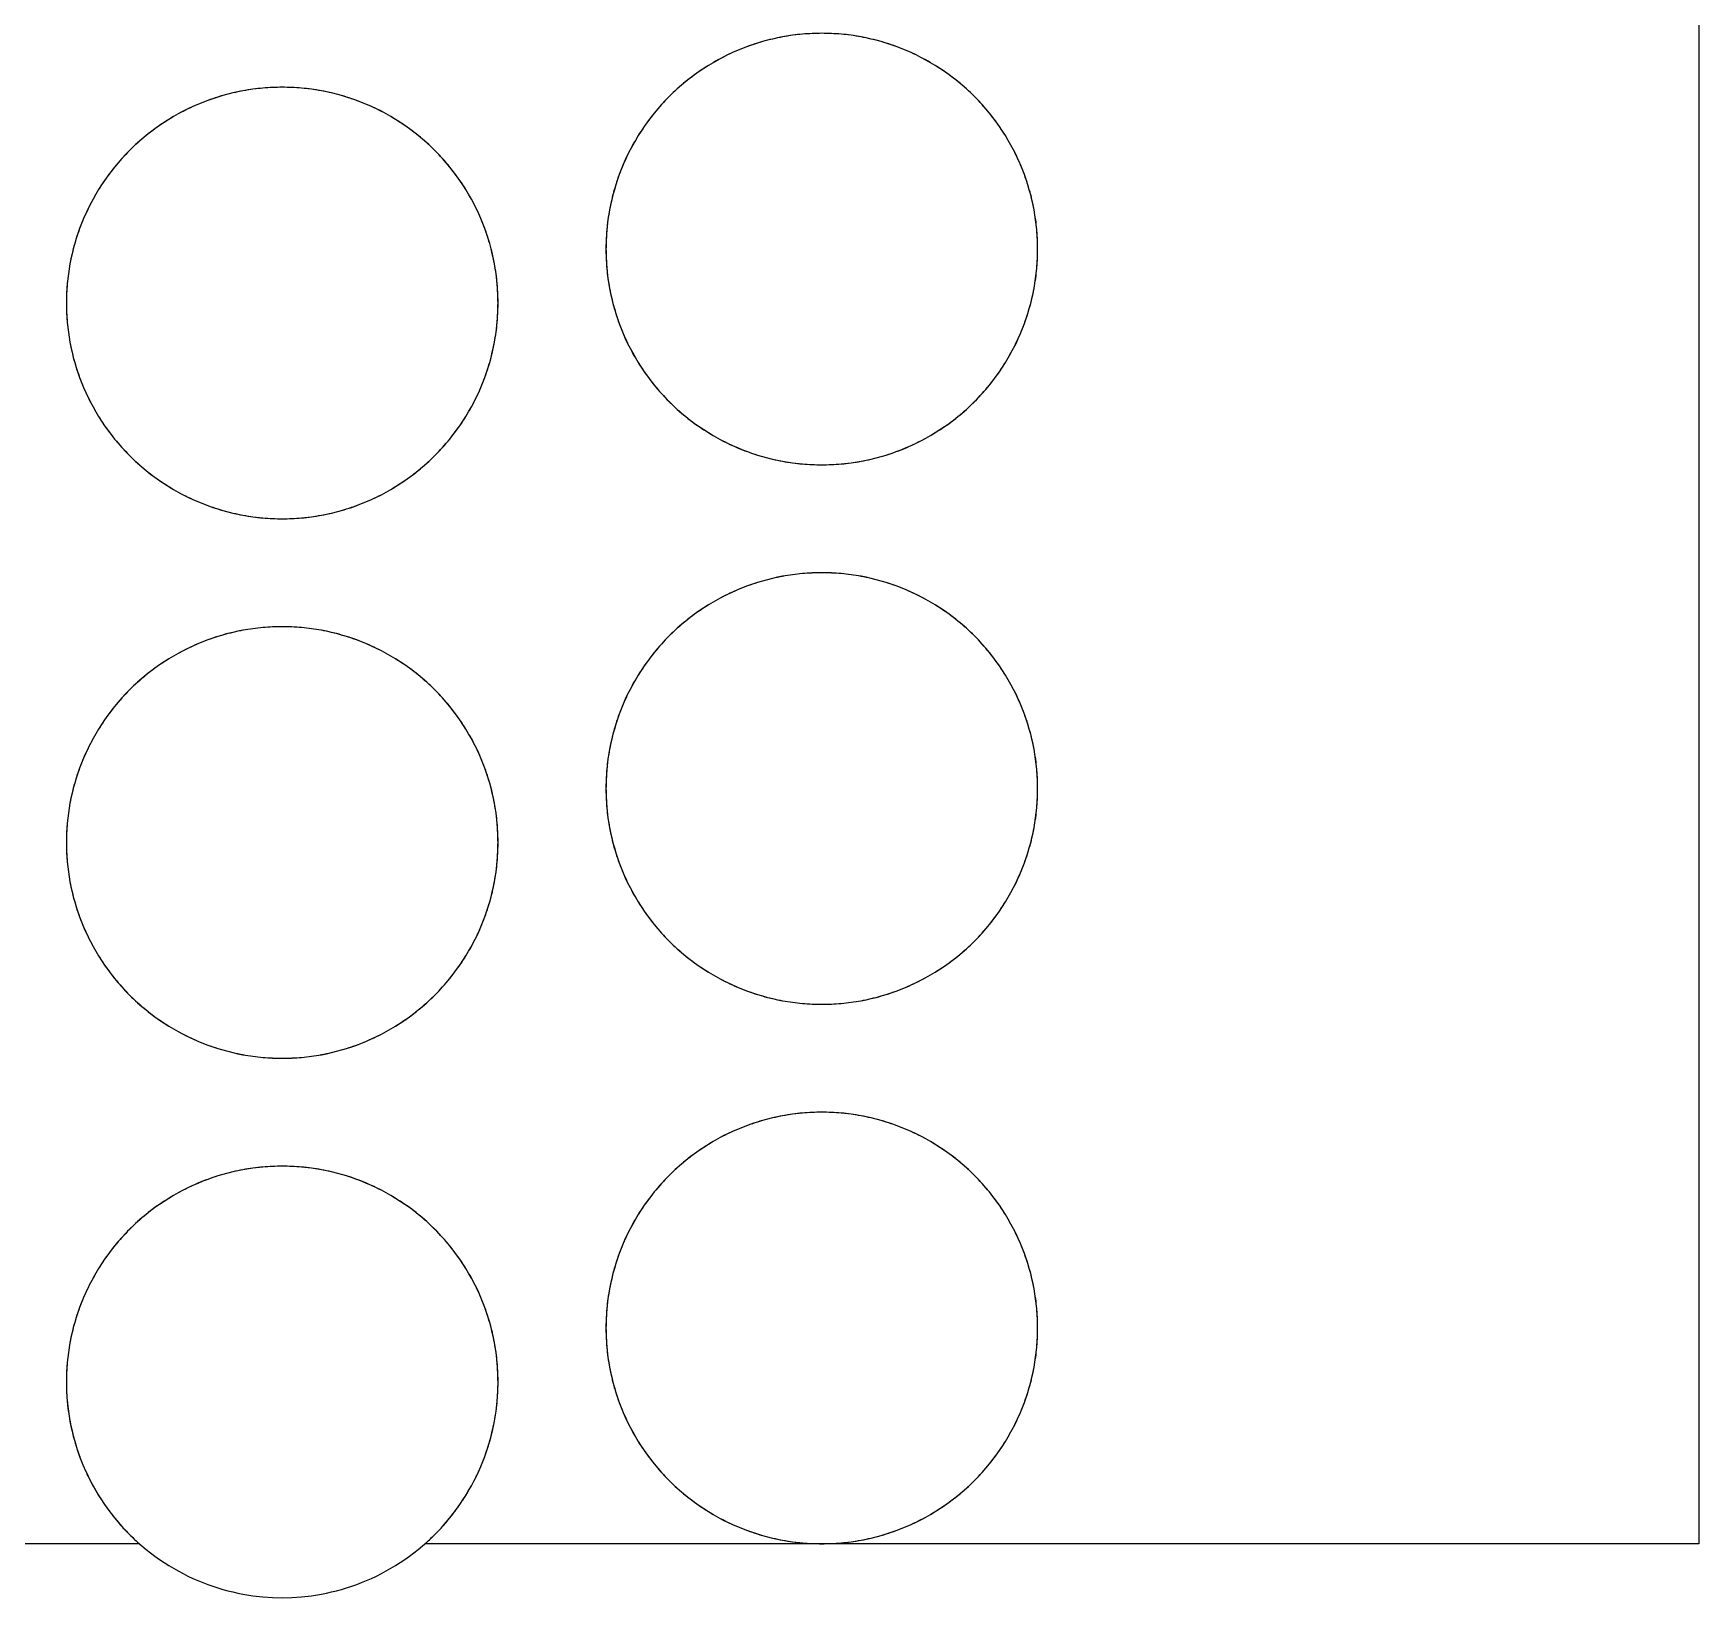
# Model space of a CAD drawing. Extents: x 85 to 185, y 98 to 200.
# Drawn here: x 160.31 to 185, y 99.2 to 122.4 of the extents above; entities that cross this region are included whole.
import ezdxf

# ---------------------------------------------------------------- set-up
doc = ezdxf.new("R2010")
doc.units = 0
doc.header["$MEASUREMENT"] = 0
doc.layers.get('0').update_dxf_attribs({"linetype": 'CONTINUOUS'})

msp = doc.modelspace()

# ---------------------------------------------------------------- linework, layer by layer
for points in [[(175.098, 200), (185, 200), (185, 100)], [(161.883, 100), (158.771, 100)], [(172, 100), (166.117, 100)], [(185, 100), (172, 100)]]:
    msp.add_lwpolyline(points)
for points in [[(175.2, 119.2), (175.197, 119.343), (175.187, 119.488), (175.17, 119.634), (175.147, 119.782), (175.132, 119.857), (175.115, 119.931), (175.097, 120.006), (175.076, 120.081), (175.054, 120.155), (175.03, 120.23), (175.004, 120.304), (174.975, 120.378), (174.945, 120.452), (174.913, 120.525), (174.879, 120.598), (174.843, 120.67), (174.804, 120.741), (174.764, 120.812), (174.722, 120.882), (174.678, 120.951), (174.633, 121.019), (174.585, 121.086), (174.536, 121.152), (174.484, 121.217), (174.431, 121.28), (174.377, 121.343), (174.321, 121.403), (174.263, 121.463), (174.203, 121.521), (174.143, 121.577), (174.08, 121.631), (174.017, 121.684), (173.952, 121.736), (173.886, 121.785), (173.819, 121.833), (173.751, 121.878), (173.682, 121.922), (173.612, 121.964), (173.541, 122.004), (173.47, 122.043), (173.398, 122.079), (173.325, 122.113), (173.252, 122.145), (173.178, 122.175), (173.104, 122.204), (173.03, 122.23), (172.955, 122.254), (172.881, 122.276), (172.806, 122.297), (172.731, 122.315), (172.657, 122.332), (172.582, 122.347), (172.434, 122.37), (172.288, 122.387), (172.143, 122.397), (172, 122.4), (171.857, 122.397), (171.712, 122.387), (171.566, 122.37), (171.418, 122.347), (171.343, 122.332), (171.269, 122.315), (171.194, 122.297), (171.119, 122.276), (171.045, 122.254), (170.97, 122.23), (170.896, 122.204), (170.822, 122.175), (170.748, 122.145), (170.675, 122.113), (170.602, 122.079), (170.53, 122.043), (170.459, 122.004), (170.388, 121.964), (170.318, 121.922), (170.249, 121.878), (170.181, 121.833), (170.114, 121.785), (170.048, 121.736), (169.983, 121.684), (169.92, 121.631), (169.857, 121.577), (169.797, 121.521), (169.737, 121.463), (169.679, 121.403), (169.623, 121.343), (169.569, 121.28), (169.516, 121.217), (169.464, 121.152), (169.415, 121.086), (169.367, 121.019), (169.322, 120.951), (169.278, 120.882), (169.236, 120.812), (169.196, 120.741), (169.157, 120.67), (169.121, 120.598), (169.087, 120.525), (169.055, 120.452), (169.025, 120.378), (168.996, 120.304), (168.97, 120.23), (168.946, 120.155), (168.924, 120.081), (168.903, 120.006), (168.885, 119.931), (168.868, 119.857), (168.853, 119.782), (168.83, 119.634), (168.813, 119.488), (168.803, 119.343), (168.8, 119.2), (168.803, 119.057), (168.813, 118.912), (168.83, 118.766), (168.853, 118.618), (168.868, 118.543), (168.885, 118.469), (168.903, 118.394), (168.924, 118.319), (168.946, 118.245), (168.97, 118.17), (168.996, 118.096), (169.025, 118.022), (169.055, 117.948), (169.087, 117.875), (169.121, 117.802), (169.157, 117.73), (169.196, 117.659), (169.236, 117.588), (169.278, 117.518), (169.322, 117.449), (169.367, 117.381), (169.415, 117.314), (169.464, 117.248), (169.516, 117.183), (169.569, 117.12), (169.623, 117.057), (169.679, 116.997), (169.737, 116.937), (169.797, 116.879), (169.857, 116.823), (169.92, 116.769), (169.983, 116.716), (170.048, 116.664), (170.114, 116.615), (170.181, 116.567), (170.249, 116.522), (170.318, 116.478), (170.388, 116.436), (170.459, 116.396), (170.53, 116.357), (170.602, 116.321), (170.675, 116.287), (170.748, 116.255), (170.822, 116.225), (170.896, 116.196), (170.97, 116.17), (171.045, 116.146), (171.119, 116.124), (171.194, 116.103), (171.269, 116.085), (171.343, 116.068), (171.418, 116.053), (171.566, 116.03), (171.712, 116.013), (171.857, 116.003), (172, 116), (172.143, 116.003), (172.288, 116.013), (172.434, 116.03), (172.582, 116.053), (172.657, 116.068), (172.731, 116.085), (172.806, 116.103), (172.881, 116.124), (172.955, 116.146), (173.03, 116.17), (173.104, 116.196), (173.178, 116.225), (173.252, 116.255), (173.325, 116.287), (173.398, 116.321), (173.47, 116.357), (173.541, 116.396), (173.612, 116.436), (173.682, 116.478), (173.751, 116.522), (173.819, 116.567), (173.886, 116.615), (173.952, 116.664), (174.017, 116.716), (174.08, 116.769), (174.143, 116.823), (174.203, 116.879), (174.263, 116.937), (174.321, 116.997), (174.377, 117.057), (174.431, 117.12), (174.484, 117.183), (174.536, 117.248), (174.585, 117.314), (174.633, 117.381), (174.678, 117.449), (174.722, 117.518), (174.764, 117.588), (174.804, 117.659), (174.843, 117.73), (174.879, 117.802), (174.913, 117.875), (174.945, 117.948), (174.975, 118.022), (175.004, 118.096), (175.03, 118.17), (175.054, 118.245), (175.076, 118.319), (175.097, 118.394), (175.115, 118.469), (175.132, 118.543), (175.147, 118.618), (175.17, 118.766), (175.187, 118.912), (175.197, 119.057), (175.2, 119.2)], [(167.2, 118.4), (167.197, 118.543), (167.187, 118.688), (167.17, 118.834), (167.147, 118.982), (167.132, 119.057), (167.115, 119.131), (167.097, 119.206), (167.076, 119.281), (167.054, 119.355), (167.03, 119.43), (167.004, 119.504), (166.975, 119.578), (166.945, 119.652), (166.913, 119.725), (166.879, 119.798), (166.843, 119.87), (166.804, 119.941), (166.764, 120.012), (166.722, 120.082), (166.678, 120.151), (166.633, 120.219), (166.585, 120.286), (166.536, 120.352), (166.484, 120.417), (166.431, 120.48), (166.377, 120.543), (166.321, 120.603), (166.263, 120.663), (166.203, 120.721), (166.143, 120.777), (166.08, 120.831), (166.017, 120.884), (165.952, 120.936), (165.886, 120.985), (165.819, 121.033), (165.751, 121.078), (165.682, 121.122), (165.612, 121.164), (165.541, 121.204), (165.47, 121.243), (165.398, 121.279), (165.325, 121.313), (165.252, 121.345), (165.178, 121.375), (165.104, 121.404), (165.03, 121.43), (164.955, 121.454), (164.881, 121.476), (164.806, 121.497), (164.731, 121.515), (164.657, 121.532), (164.582, 121.547), (164.434, 121.57), (164.288, 121.587), (164.143, 121.597), (164, 121.6), (163.857, 121.597), (163.712, 121.587), (163.566, 121.57), (163.418, 121.547), (163.343, 121.532), (163.269, 121.515), (163.194, 121.497), (163.119, 121.476), (163.045, 121.454), (162.97, 121.43), (162.896, 121.404), (162.822, 121.375), (162.748, 121.345), (162.675, 121.313), (162.602, 121.279), (162.53, 121.243), (162.459, 121.204), (162.388, 121.164), (162.318, 121.122), (162.249, 121.078), (162.181, 121.033), (162.114, 120.985), (162.048, 120.936), (161.983, 120.884), (161.92, 120.831), (161.857, 120.777), (161.797, 120.721), (161.737, 120.663), (161.679, 120.603), (161.623, 120.543), (161.569, 120.48), (161.516, 120.417), (161.464, 120.352), (161.415, 120.286), (161.367, 120.219), (161.322, 120.151), (161.278, 120.082), (161.236, 120.012), (161.196, 119.941), (161.157, 119.87), (161.121, 119.798), (161.087, 119.725), (161.055, 119.652), (161.025, 119.578), (160.996, 119.504), (160.97, 119.43), (160.946, 119.355), (160.924, 119.281), (160.903, 119.206), (160.885, 119.131), (160.868, 119.057), (160.853, 118.982), (160.83, 118.834), (160.813, 118.688), (160.803, 118.543), (160.8, 118.4), (160.803, 118.257), (160.813, 118.112), (160.83, 117.966), (160.853, 117.818), (160.868, 117.743), (160.885, 117.669), (160.903, 117.594), (160.924, 117.519), (160.946, 117.445), (160.97, 117.37), (160.996, 117.296), (161.025, 117.222), (161.055, 117.148), (161.087, 117.075), (161.121, 117.002), (161.157, 116.93), (161.196, 116.859), (161.236, 116.788), (161.278, 116.718), (161.322, 116.649), (161.367, 116.581), (161.415, 116.514), (161.464, 116.448), (161.516, 116.383), (161.569, 116.32), (161.623, 116.257), (161.679, 116.197), (161.737, 116.137), (161.797, 116.079), (161.857, 116.023), (161.92, 115.969), (161.983, 115.916), (162.048, 115.864), (162.114, 115.815), (162.181, 115.767), (162.249, 115.722), (162.318, 115.678), (162.388, 115.636), (162.459, 115.596), (162.53, 115.557), (162.602, 115.521), (162.675, 115.487), (162.748, 115.455), (162.822, 115.425), (162.896, 115.396), (162.97, 115.37), (163.045, 115.346), (163.119, 115.324), (163.194, 115.303), (163.269, 115.285), (163.343, 115.268), (163.418, 115.253), (163.566, 115.23), (163.712, 115.213), (163.857, 115.203), (164, 115.2), (164.143, 115.203), (164.288, 115.213), (164.434, 115.23), (164.582, 115.253), (164.657, 115.268), (164.731, 115.285), (164.806, 115.303), (164.881, 115.324), (164.955, 115.346), (165.03, 115.37), (165.104, 115.396), (165.178, 115.425), (165.252, 115.455), (165.325, 115.487), (165.398, 115.521), (165.47, 115.557), (165.541, 115.596), (165.612, 115.636), (165.682, 115.678), (165.751, 115.722), (165.819, 115.767), (165.886, 115.815), (165.952, 115.864), (166.017, 115.916), (166.08, 115.969), (166.143, 116.023), (166.203, 116.079), (166.263, 116.137), (166.321, 116.197), (166.377, 116.257), (166.431, 116.32), (166.484, 116.383), (166.536, 116.448), (166.585, 116.514), (166.633, 116.581), (166.678, 116.649), (166.722, 116.718), (166.764, 116.788), (166.804, 116.859), (166.843, 116.93), (166.879, 117.002), (166.913, 117.075), (166.945, 117.148), (166.975, 117.222), (167.004, 117.296), (167.03, 117.37), (167.054, 117.445), (167.076, 117.519), (167.097, 117.594), (167.115, 117.669), (167.132, 117.743), (167.147, 117.818), (167.17, 117.966), (167.187, 118.112), (167.197, 118.257), (167.2, 118.4)], [(175.2, 111.2), (175.197, 111.343), (175.187, 111.488), (175.17, 111.634), (175.147, 111.782), (175.132, 111.857), (175.115, 111.931), (175.097, 112.006), (175.076, 112.081), (175.054, 112.155), (175.03, 112.23), (175.004, 112.304), (174.975, 112.378), (174.945, 112.452), (174.913, 112.525), (174.879, 112.598), (174.843, 112.67), (174.804, 112.741), (174.764, 112.812), (174.722, 112.882), (174.678, 112.951), (174.633, 113.019), (174.585, 113.086), (174.536, 113.152), (174.484, 113.217), (174.431, 113.28), (174.377, 113.343), (174.321, 113.403), (174.263, 113.463), (174.203, 113.521), (174.143, 113.577), (174.08, 113.631), (174.017, 113.684), (173.952, 113.736), (173.886, 113.785), (173.819, 113.833), (173.751, 113.878), (173.682, 113.922), (173.612, 113.964), (173.541, 114.004), (173.47, 114.043), (173.398, 114.079), (173.325, 114.113), (173.252, 114.145), (173.178, 114.175), (173.104, 114.204), (173.03, 114.23), (172.955, 114.254), (172.881, 114.276), (172.806, 114.297), (172.731, 114.315), (172.657, 114.332), (172.582, 114.347), (172.434, 114.37), (172.288, 114.387), (172.143, 114.397), (172, 114.4), (171.857, 114.397), (171.712, 114.387), (171.566, 114.37), (171.418, 114.347), (171.343, 114.332), (171.269, 114.315), (171.194, 114.297), (171.119, 114.276), (171.045, 114.254), (170.97, 114.23), (170.896, 114.204), (170.822, 114.175), (170.748, 114.145), (170.675, 114.113), (170.602, 114.079), (170.53, 114.043), (170.459, 114.004), (170.388, 113.964), (170.318, 113.922), (170.249, 113.878), (170.181, 113.833), (170.114, 113.785), (170.048, 113.736), (169.983, 113.684), (169.92, 113.631), (169.857, 113.577), (169.797, 113.521), (169.737, 113.463), (169.679, 113.403), (169.623, 113.343), (169.569, 113.28), (169.516, 113.217), (169.464, 113.152), (169.415, 113.086), (169.367, 113.019), (169.322, 112.951), (169.278, 112.882), (169.236, 112.812), (169.196, 112.741), (169.157, 112.67), (169.121, 112.598), (169.087, 112.525), (169.055, 112.452), (169.025, 112.378), (168.996, 112.304), (168.97, 112.23), (168.946, 112.155), (168.924, 112.081), (168.903, 112.006), (168.885, 111.931), (168.868, 111.857), (168.853, 111.782), (168.83, 111.634), (168.813, 111.488), (168.803, 111.343), (168.8, 111.2), (168.803, 111.057), (168.813, 110.912), (168.83, 110.766), (168.853, 110.618), (168.868, 110.543), (168.885, 110.469), (168.903, 110.394), (168.924, 110.319), (168.946, 110.245), (168.97, 110.17), (168.996, 110.096), (169.025, 110.022), (169.055, 109.948), (169.087, 109.875), (169.121, 109.802), (169.157, 109.73), (169.196, 109.659), (169.236, 109.588), (169.278, 109.518), (169.322, 109.449), (169.367, 109.381), (169.415, 109.314), (169.464, 109.248), (169.516, 109.183), (169.569, 109.12), (169.623, 109.057), (169.679, 108.997), (169.737, 108.937), (169.797, 108.879), (169.857, 108.823), (169.92, 108.769), (169.983, 108.716), (170.048, 108.664), (170.114, 108.615), (170.181, 108.567), (170.249, 108.522), (170.318, 108.478), (170.388, 108.436), (170.459, 108.396), (170.53, 108.357), (170.602, 108.321), (170.675, 108.287), (170.748, 108.255), (170.822, 108.225), (170.896, 108.196), (170.97, 108.17), (171.045, 108.146), (171.119, 108.124), (171.194, 108.103), (171.269, 108.085), (171.343, 108.068), (171.418, 108.053), (171.566, 108.03), (171.712, 108.013), (171.857, 108.003), (172, 108), (172.143, 108.003), (172.288, 108.013), (172.434, 108.03), (172.582, 108.053), (172.657, 108.068), (172.731, 108.085), (172.806, 108.103), (172.881, 108.124), (172.955, 108.146), (173.03, 108.17), (173.104, 108.196), (173.178, 108.225), (173.252, 108.255), (173.325, 108.287), (173.398, 108.321), (173.47, 108.357), (173.541, 108.396), (173.612, 108.436), (173.682, 108.478), (173.751, 108.522), (173.819, 108.567), (173.886, 108.615), (173.952, 108.664), (174.017, 108.716), (174.08, 108.769), (174.143, 108.823), (174.203, 108.879), (174.263, 108.937), (174.321, 108.997), (174.377, 109.057), (174.431, 109.12), (174.484, 109.183), (174.536, 109.248), (174.585, 109.314), (174.633, 109.381), (174.678, 109.449), (174.722, 109.518), (174.764, 109.588), (174.804, 109.659), (174.843, 109.73), (174.879, 109.802), (174.913, 109.875), (174.945, 109.948), (174.975, 110.022), (175.004, 110.096), (175.03, 110.17), (175.054, 110.245), (175.076, 110.319), (175.097, 110.394), (175.115, 110.469), (175.132, 110.543), (175.147, 110.618), (175.17, 110.766), (175.187, 110.912), (175.197, 111.057), (175.2, 111.2)], [(167.2, 110.4), (167.197, 110.543), (167.187, 110.688), (167.17, 110.834), (167.147, 110.982), (167.132, 111.057), (167.115, 111.131), (167.097, 111.206), (167.076, 111.281), (167.054, 111.355), (167.03, 111.43), (167.004, 111.504), (166.975, 111.578), (166.945, 111.652), (166.913, 111.725), (166.879, 111.798), (166.843, 111.87), (166.804, 111.941), (166.764, 112.012), (166.722, 112.082), (166.678, 112.151), (166.633, 112.219), (166.585, 112.286), (166.536, 112.352), (166.484, 112.417), (166.431, 112.48), (166.377, 112.543), (166.321, 112.603), (166.263, 112.663), (166.203, 112.721), (166.143, 112.777), (166.08, 112.831), (166.017, 112.884), (165.952, 112.936), (165.886, 112.985), (165.819, 113.033), (165.751, 113.078), (165.682, 113.122), (165.612, 113.164), (165.541, 113.204), (165.47, 113.243), (165.398, 113.279), (165.325, 113.313), (165.252, 113.345), (165.178, 113.375), (165.104, 113.404), (165.03, 113.43), (164.955, 113.454), (164.881, 113.476), (164.806, 113.497), (164.731, 113.515), (164.657, 113.532), (164.582, 113.547), (164.434, 113.57), (164.288, 113.587), (164.143, 113.597), (164, 113.6), (163.857, 113.597), (163.712, 113.587), (163.566, 113.57), (163.418, 113.547), (163.343, 113.532), (163.269, 113.515), (163.194, 113.497), (163.119, 113.476), (163.045, 113.454), (162.97, 113.43), (162.896, 113.404), (162.822, 113.375), (162.748, 113.345), (162.675, 113.313), (162.602, 113.279), (162.53, 113.243), (162.459, 113.204), (162.388, 113.164), (162.318, 113.122), (162.249, 113.078), (162.181, 113.033), (162.114, 112.985), (162.048, 112.936), (161.983, 112.884), (161.92, 112.831), (161.857, 112.777), (161.797, 112.721), (161.737, 112.663), (161.679, 112.603), (161.623, 112.543), (161.569, 112.48), (161.516, 112.417), (161.464, 112.352), (161.415, 112.286), (161.367, 112.219), (161.322, 112.151), (161.278, 112.082), (161.236, 112.012), (161.196, 111.941), (161.157, 111.87), (161.121, 111.798), (161.087, 111.725), (161.055, 111.652), (161.025, 111.578), (160.996, 111.504), (160.97, 111.43), (160.946, 111.355), (160.924, 111.281), (160.903, 111.206), (160.885, 111.131), (160.868, 111.057), (160.853, 110.982), (160.83, 110.834), (160.813, 110.688), (160.803, 110.543), (160.8, 110.4), (160.803, 110.257), (160.813, 110.112), (160.83, 109.966), (160.853, 109.818), (160.868, 109.743), (160.885, 109.669), (160.903, 109.594), (160.924, 109.519), (160.946, 109.445), (160.97, 109.37), (160.996, 109.296), (161.025, 109.222), (161.055, 109.148), (161.087, 109.075), (161.121, 109.002), (161.157, 108.93), (161.196, 108.859), (161.236, 108.788), (161.278, 108.718), (161.322, 108.649), (161.367, 108.581), (161.415, 108.514), (161.464, 108.448), (161.516, 108.383), (161.569, 108.32), (161.623, 108.257), (161.679, 108.197), (161.737, 108.137), (161.797, 108.079), (161.857, 108.023), (161.92, 107.969), (161.983, 107.916), (162.048, 107.864), (162.114, 107.815), (162.181, 107.767), (162.249, 107.722), (162.318, 107.678), (162.388, 107.636), (162.459, 107.596), (162.53, 107.557), (162.602, 107.521), (162.675, 107.487), (162.748, 107.455), (162.822, 107.425), (162.896, 107.396), (162.97, 107.37), (163.045, 107.346), (163.119, 107.324), (163.194, 107.303), (163.269, 107.285), (163.343, 107.268), (163.418, 107.253), (163.566, 107.23), (163.712, 107.213), (163.857, 107.203), (164, 107.2), (164.143, 107.203), (164.288, 107.213), (164.434, 107.23), (164.582, 107.253), (164.657, 107.268), (164.731, 107.285), (164.806, 107.303), (164.881, 107.324), (164.955, 107.346), (165.03, 107.37), (165.104, 107.396), (165.178, 107.425), (165.252, 107.455), (165.325, 107.487), (165.398, 107.521), (165.47, 107.557), (165.541, 107.596), (165.612, 107.636), (165.682, 107.678), (165.751, 107.722), (165.819, 107.767), (165.886, 107.815), (165.952, 107.864), (166.017, 107.916), (166.08, 107.969), (166.143, 108.023), (166.203, 108.079), (166.263, 108.137), (166.321, 108.197), (166.377, 108.257), (166.431, 108.32), (166.484, 108.383), (166.536, 108.448), (166.585, 108.514), (166.633, 108.581), (166.678, 108.649), (166.722, 108.718), (166.764, 108.788), (166.804, 108.859), (166.843, 108.93), (166.879, 109.002), (166.913, 109.075), (166.945, 109.148), (166.975, 109.222), (167.004, 109.296), (167.03, 109.37), (167.054, 109.445), (167.076, 109.519), (167.097, 109.594), (167.115, 109.669), (167.132, 109.743), (167.147, 109.818), (167.17, 109.966), (167.187, 110.112), (167.197, 110.257), (167.2, 110.4)], [(175.2, 103.2), (175.197, 103.343), (175.187, 103.488), (175.17, 103.634), (175.147, 103.782), (175.132, 103.857), (175.115, 103.931), (175.097, 104.006), (175.076, 104.081), (175.054, 104.155), (175.03, 104.23), (175.004, 104.304), (174.975, 104.378), (174.945, 104.452), (174.913, 104.525), (174.879, 104.598), (174.843, 104.67), (174.804, 104.741), (174.764, 104.812), (174.722, 104.882), (174.678, 104.951), (174.633, 105.019), (174.585, 105.086), (174.536, 105.152), (174.484, 105.217), (174.431, 105.28), (174.377, 105.343), (174.321, 105.403), (174.263, 105.463), (174.203, 105.521), (174.143, 105.577), (174.08, 105.631), (174.017, 105.684), (173.952, 105.736), (173.886, 105.785), (173.819, 105.833), (173.751, 105.878), (173.682, 105.922), (173.612, 105.964), (173.541, 106.004), (173.47, 106.043), (173.398, 106.079), (173.325, 106.113), (173.252, 106.145), (173.178, 106.175), (173.104, 106.204), (173.03, 106.23), (172.955, 106.254), (172.881, 106.276), (172.806, 106.297), (172.731, 106.315), (172.657, 106.332), (172.582, 106.347), (172.434, 106.37), (172.288, 106.387), (172.143, 106.397), (172, 106.4), (171.857, 106.397), (171.712, 106.387), (171.566, 106.37), (171.418, 106.347), (171.343, 106.332), (171.269, 106.315), (171.194, 106.297), (171.119, 106.276), (171.045, 106.254), (170.97, 106.23), (170.896, 106.204), (170.822, 106.175), (170.748, 106.145), (170.675, 106.113), (170.602, 106.079), (170.53, 106.043), (170.459, 106.004), (170.388, 105.964), (170.318, 105.922), (170.249, 105.878), (170.181, 105.833), (170.114, 105.785), (170.048, 105.736), (169.983, 105.684), (169.92, 105.631), (169.857, 105.577), (169.797, 105.521), (169.737, 105.463), (169.679, 105.403), (169.623, 105.343), (169.569, 105.28), (169.516, 105.217), (169.464, 105.152), (169.415, 105.086), (169.367, 105.019), (169.322, 104.951), (169.278, 104.882), (169.236, 104.812), (169.196, 104.741), (169.157, 104.67), (169.121, 104.598), (169.087, 104.525), (169.055, 104.452), (169.025, 104.378), (168.996, 104.304), (168.97, 104.23), (168.946, 104.155), (168.924, 104.081), (168.903, 104.006), (168.885, 103.931), (168.868, 103.857), (168.853, 103.782), (168.83, 103.634), (168.813, 103.488), (168.803, 103.343), (168.8, 103.2), (168.803, 103.057), (168.813, 102.912), (168.83, 102.766), (168.853, 102.618), (168.868, 102.543), (168.885, 102.469), (168.903, 102.394), (168.924, 102.319), (168.946, 102.245), (168.97, 102.17), (168.996, 102.096), (169.025, 102.022), (169.055, 101.948), (169.087, 101.875), (169.121, 101.802), (169.157, 101.73), (169.196, 101.659), (169.236, 101.588), (169.278, 101.518), (169.322, 101.449), (169.367, 101.381), (169.415, 101.314), (169.464, 101.248), (169.516, 101.183), (169.569, 101.12), (169.623, 101.057), (169.679, 100.997), (169.737, 100.937), (169.797, 100.879), (169.857, 100.823), (169.92, 100.769), (169.983, 100.716), (170.048, 100.664), (170.114, 100.615), (170.181, 100.567), (170.249, 100.522), (170.318, 100.478), (170.388, 100.436), (170.459, 100.396), (170.53, 100.357), (170.602, 100.321), (170.675, 100.287), (170.748, 100.255), (170.822, 100.225), (170.896, 100.196), (170.97, 100.17), (171.045, 100.146), (171.119, 100.124), (171.194, 100.103), (171.269, 100.085), (171.343, 100.068), (171.418, 100.053), (171.566, 100.03), (171.712, 100.013), (171.857, 100.003), (172, 100), (172.143, 100.003), (172.288, 100.013), (172.434, 100.03), (172.582, 100.053), (172.657, 100.068), (172.731, 100.085), (172.806, 100.103), (172.881, 100.124), (172.955, 100.146), (173.03, 100.17), (173.104, 100.196), (173.178, 100.225), (173.252, 100.255), (173.325, 100.287), (173.398, 100.321), (173.47, 100.357), (173.541, 100.396), (173.612, 100.436), (173.682, 100.478), (173.751, 100.522), (173.819, 100.567), (173.886, 100.615), (173.952, 100.664), (174.017, 100.716), (174.08, 100.769), (174.143, 100.823), (174.203, 100.879), (174.263, 100.937), (174.321, 100.997), (174.377, 101.057), (174.431, 101.12), (174.484, 101.183), (174.536, 101.248), (174.585, 101.314), (174.633, 101.381), (174.678, 101.449), (174.722, 101.518), (174.764, 101.588), (174.804, 101.659), (174.843, 101.73), (174.879, 101.802), (174.913, 101.875), (174.945, 101.948), (174.975, 102.022), (175.004, 102.096), (175.03, 102.17), (175.054, 102.245), (175.076, 102.319), (175.097, 102.394), (175.115, 102.469), (175.132, 102.543), (175.147, 102.618), (175.17, 102.766), (175.187, 102.912), (175.197, 103.057), (175.2, 103.2)], [(167.2, 102.4), (167.197, 102.543), (167.187, 102.688), (167.17, 102.834), (167.147, 102.982), (167.132, 103.057), (167.115, 103.131), (167.097, 103.206), (167.076, 103.281), (167.054, 103.355), (167.03, 103.43), (167.004, 103.504), (166.975, 103.578), (166.945, 103.652), (166.913, 103.725), (166.879, 103.798), (166.843, 103.87), (166.804, 103.941), (166.764, 104.012), (166.722, 104.082), (166.678, 104.151), (166.633, 104.219), (166.585, 104.286), (166.536, 104.352), (166.484, 104.417), (166.431, 104.48), (166.377, 104.543), (166.321, 104.603), (166.263, 104.663), (166.203, 104.721), (166.143, 104.777), (166.08, 104.831), (166.017, 104.884), (165.952, 104.936), (165.886, 104.985), (165.819, 105.033), (165.751, 105.078), (165.682, 105.122), (165.612, 105.164), (165.541, 105.204), (165.47, 105.243), (165.398, 105.279), (165.325, 105.313), (165.252, 105.345), (165.178, 105.375), (165.104, 105.404), (165.03, 105.43), (164.955, 105.454), (164.881, 105.476), (164.806, 105.497), (164.731, 105.515), (164.657, 105.532), (164.582, 105.547), (164.434, 105.57), (164.288, 105.587), (164.143, 105.597), (164, 105.6), (163.857, 105.597), (163.712, 105.587), (163.566, 105.57), (163.418, 105.547), (163.343, 105.532), (163.269, 105.515), (163.194, 105.497), (163.119, 105.476), (163.045, 105.454), (162.97, 105.43), (162.896, 105.404), (162.822, 105.375), (162.748, 105.345), (162.675, 105.313), (162.602, 105.279), (162.53, 105.243), (162.459, 105.204), (162.388, 105.164), (162.318, 105.122), (162.249, 105.078), (162.181, 105.033), (162.114, 104.985), (162.048, 104.936), (161.983, 104.884), (161.92, 104.831), (161.857, 104.777), (161.797, 104.721), (161.737, 104.663), (161.679, 104.603), (161.623, 104.543), (161.569, 104.48), (161.516, 104.417), (161.464, 104.352), (161.415, 104.286), (161.367, 104.219), (161.322, 104.151), (161.278, 104.082), (161.236, 104.012), (161.196, 103.941), (161.157, 103.87), (161.121, 103.798), (161.087, 103.725), (161.055, 103.652), (161.025, 103.578), (160.996, 103.504), (160.97, 103.43), (160.946, 103.355), (160.924, 103.281), (160.903, 103.206), (160.885, 103.131), (160.868, 103.057), (160.853, 102.982), (160.83, 102.834), (160.813, 102.688), (160.803, 102.543), (160.8, 102.4), (160.803, 102.257), (160.813, 102.112), (160.83, 101.966), (160.853, 101.818), (160.868, 101.743), (160.885, 101.669), (160.903, 101.594), (160.924, 101.519), (160.946, 101.445), (160.97, 101.37), (160.996, 101.296), (161.025, 101.222), (161.055, 101.148), (161.087, 101.075), (161.121, 101.002), (161.157, 100.93), (161.196, 100.859), (161.236, 100.788), (161.278, 100.718), (161.322, 100.649), (161.367, 100.581), (161.415, 100.514), (161.464, 100.448), (161.516, 100.383), (161.569, 100.32), (161.623, 100.257), (161.679, 100.197), (161.737, 100.137), (161.797, 100.079), (161.857, 100.023), (161.92, 99.969), (161.983, 99.916), (162.048, 99.864), (162.114, 99.815), (162.181, 99.767), (162.249, 99.722), (162.318, 99.678), (162.388, 99.636), (162.459, 99.596), (162.53, 99.557), (162.602, 99.521), (162.675, 99.487), (162.748, 99.455), (162.822, 99.425), (162.896, 99.396), (162.97, 99.37), (163.045, 99.346), (163.119, 99.324), (163.194, 99.303), (163.269, 99.285), (163.343, 99.268), (163.418, 99.253), (163.566, 99.23), (163.712, 99.213), (163.857, 99.203), (164, 99.2), (164.143, 99.203), (164.288, 99.213), (164.434, 99.23), (164.582, 99.253), (164.657, 99.268), (164.731, 99.285), (164.806, 99.303), (164.881, 99.324), (164.955, 99.346), (165.03, 99.37), (165.104, 99.396), (165.178, 99.425), (165.252, 99.455), (165.325, 99.487), (165.398, 99.521), (165.47, 99.557), (165.541, 99.596), (165.612, 99.636), (165.682, 99.678), (165.751, 99.722), (165.819, 99.767), (165.886, 99.815), (165.952, 99.864), (166.017, 99.916), (166.08, 99.969), (166.143, 100.023), (166.203, 100.079), (166.263, 100.137), (166.321, 100.197), (166.377, 100.257), (166.431, 100.32), (166.484, 100.383), (166.536, 100.448), (166.585, 100.514), (166.633, 100.581), (166.678, 100.649), (166.722, 100.718), (166.764, 100.788), (166.804, 100.859), (166.843, 100.93), (166.879, 101.002), (166.913, 101.075), (166.945, 101.148), (166.975, 101.222), (167.004, 101.296), (167.03, 101.37), (167.054, 101.445), (167.076, 101.519), (167.097, 101.594), (167.115, 101.669), (167.132, 101.743), (167.147, 101.818), (167.17, 101.966), (167.187, 102.112), (167.197, 102.257), (167.2, 102.4)]]:
    msp.add_lwpolyline(points, close=True)
for points, weights in [([(172, 122.4), (168.8, 122.4), (168.8, 119.2)], [1, 0.707106781187, 1]), ([(175.2, 119.2), (175.2, 122.4), (172, 122.4)], [1, 0.707106781187, 1]), ([(164, 121.6), (160.8, 121.6), (160.8, 118.4)], [1, 0.707106781187, 1]), ([(167.2, 118.4), (167.2, 121.6), (164, 121.6)], [1, 0.707106781187, 1]), ([(168.8, 119.2), (168.8, 116), (172, 116)], [1, 0.707106781187, 1]), ([(172, 116), (175.2, 116), (175.2, 119.2)], [1, 0.707106781187, 1]), ([(160.8, 118.4), (160.8, 115.2), (164, 115.2)], [1, 0.707106781187, 1]), ([(164, 115.2), (167.2, 115.2), (167.2, 118.4)], [1, 0.707106781187, 1]), ([(172, 114.4), (168.8, 114.4), (168.8, 111.2)], [1, 0.707106781187, 1]), ([(175.2, 111.2), (175.2, 114.4), (172, 114.4)], [1, 0.707106781187, 1]), ([(164, 113.6), (160.8, 113.6), (160.8, 110.4)], [1, 0.707106781187, 1]), ([(167.2, 110.4), (167.2, 113.6), (164, 113.6)], [1, 0.707106781187, 1]), ([(168.8, 111.2), (168.8, 108), (172, 108)], [1, 0.707106781187, 1]), ([(172, 108), (175.2, 108), (175.2, 111.2)], [1, 0.707106781187, 1]), ([(160.8, 110.4), (160.8, 107.2), (164, 107.2)], [1, 0.707106781187, 1]), ([(164, 107.2), (167.2, 107.2), (167.2, 110.4)], [1, 0.707106781187, 1]), ([(172, 106.4), (168.8, 106.4), (168.8, 103.2)], [1, 0.707106781187, 1]), ([(175.2, 103.2), (175.2, 106.4), (172, 106.4)], [1, 0.707106781187, 1]), ([(164, 105.6), (160.8, 105.6), (160.8, 102.4)], [1, 0.707106781187, 1]), ([(167.2, 102.4), (167.2, 105.6), (164, 105.6)], [1, 0.707106781187, 1]), ([(168.8, 103.2), (168.8, 100), (172, 100)], [1, 0.707106781187, 1]), ([(172, 100), (175.2, 100), (175.2, 103.2)], [1, 0.707106781187, 1]), ([(160.8, 102.4), (160.8, 100.955), (161.883, 100)], [1, 0.842472244355, 0.854391865464]), ([(166.117, 100), (167.2, 100.955), (167.2, 102.4)], [0.854391865464, 0.842472244355, 1])]:
    msp.add_rational_spline(points, weights, degree=2)

doc.saveas('drawing.dxf')
